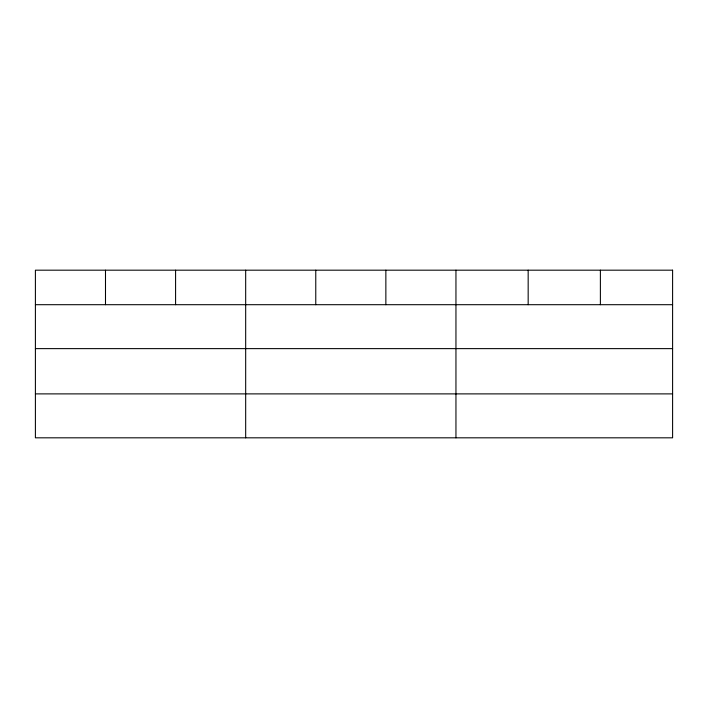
<?xml version="1.0" encoding="UTF-8"?>
<svg xmlns="http://www.w3.org/2000/svg" width="708" height="708" viewBox="0 0 708 708"><rect width="100%" height="100%" fill="white"/><g stroke="black" fill="none" stroke-linecap="round" stroke-linejoin="round"><path stroke-width="1.06" d="M35.4 304.697L672.6 304.697M35.4 348.628L672.6 348.628M35.4 393.887L672.6 393.887M600.384 270.182L600.384 304.697M528.168 270.182L528.168 304.697M455.952 270.182L455.952 437.818M385.86 270.182L385.86 304.697M315.768 270.182L315.768 304.697M245.676 270.182L245.676 437.818M175.584 270.182L175.584 304.697M105.492 270.182L105.492 304.697M672.6 270.182L35.4 270.182L35.4 437.818L672.6 437.818L672.6 270.182"/></g></svg>
